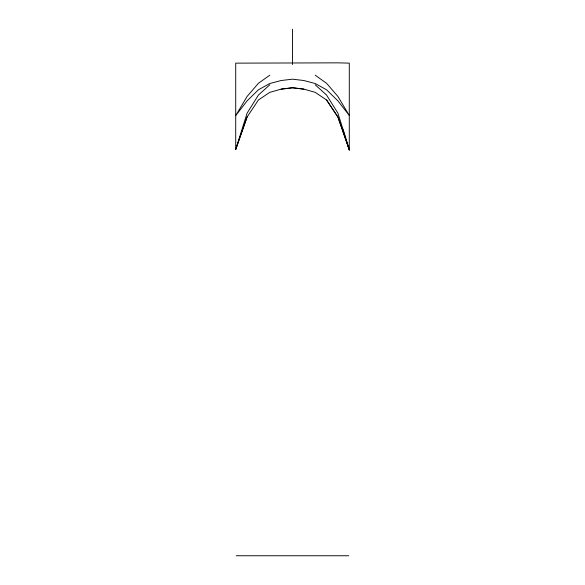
<?xml version="1.0" encoding="UTF-8"?>
<svg xmlns="http://www.w3.org/2000/svg" width="585" height="585" viewBox="0 0 585 585"><rect width="100%" height="100%" fill="white"/><g stroke="black" fill="none" stroke-linecap="round" stroke-linejoin="round"><path stroke-width="0.88" d="M235.711 149.387L247.067 117.051L258.431 99.976L269.787 92.35L281.144 89.139L292.5 87.757L303.856 89.139L315.213 92.35L326.569 99.976L337.933 117.051L349.289 150.118L349.289 63.143L337.933 62.844L235.711 63.143L235.711 149.453L247.067 113.212L258.431 95.055L269.787 84.803M235.711 149.453L247.067 117.058M269.787 75.216L258.431 83.275L247.067 96.481L235.711 115.625L247.067 100.898L258.431 89.776L269.787 83.531L281.144 80.518L292.5 79.172L303.856 80.518L315.213 83.531L326.569 89.776L337.933 100.898L349.289 115.508L337.933 96.481L326.569 83.275L315.213 75.216M281.144 89.147L292.5 87.765L303.856 89.147M236.274 555.75L348.726 555.75M315.213 84.803L326.569 95.055L337.933 113.212L349.289 149.387L337.933 117.051L326.569 99.976M342.949 129.534L349.289 150.118M292.5 29.25L292.5 64.54"/></g></svg>
